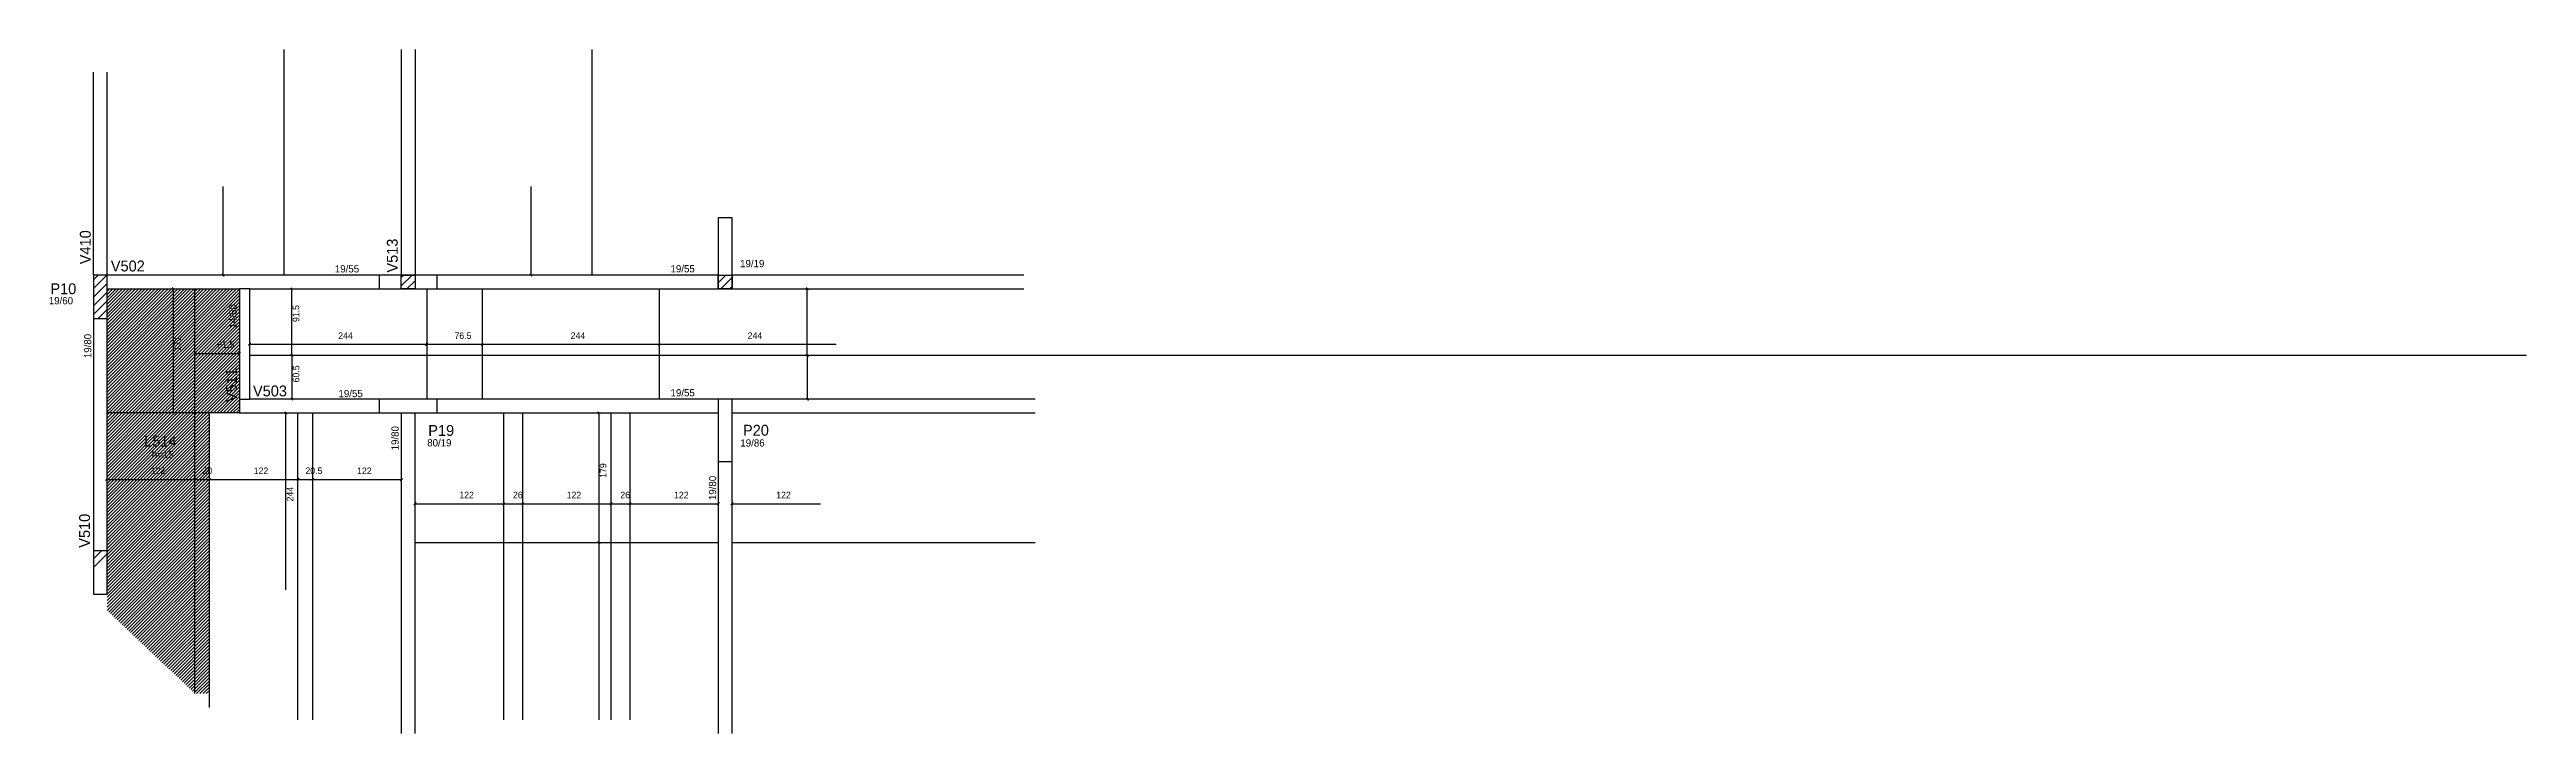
# Model space of a CAD drawing. Header units: metres. Extents: x 3548 to 6963, y 2555 to 3498.
import ezdxf

# ---------------------------------------------------------------- set-up
doc = ezdxf.new("R2010")
doc.units = ezdxf.units.M
for name, color, linetype in [('3', 7, 'Continuous'), ('4', 7, 'Continuous'), ('7', 7, 'Continuous'), ('COTA', 7, 'Continuous'), ('Painéis', 7, 'Continuous'), ('REAPROVEITAMENTO', 7, 'Continuous')]:
    doc.layers.add(name, color=color, linetype=linetype)

msp = doc.modelspace()

# ---------------------------------------------------------------- hatches: boundary and pattern name
at = {"layer": 'REAPROVEITAMENTO'}
h = msp.add_hatch(dxfattribs=at)
h.set_pattern_fill('ANSI31')
h.paths.add_polyline_path([(3809.7, 2996.9), (3627.2, 2996.9), (3627.2, 3167.9), (3809.7, 3167.9), (3809.7, 2996.9)])
h = msp.add_hatch(dxfattribs=at)
h.set_pattern_fill('ANSI31')
h.paths.add_polyline_path([(3627.2, 2996.9), (3627.2, 2724.4), (3748.2, 2609.9), (3768.2, 2609.9), (3768.2, 2996.9), (3627.2, 2996.9)])

# ---------------------------------------------------------------- linework, layer by layer
at = {"color": 0, "lineweight": 25}
for p, q in [((3825.2, 3092.8), (3822.2, 3089.8)), ((4069.2, 3092.8), (4066.2, 3089.8)), ((4066.2, 3089.8), (4069.2, 3092.8)), ((4145.7, 3092.8), (4142.7, 3089.8)), ((4142.7, 3089.8), (4145.7, 3092.8)), ((4389.7, 3092.8), (4386.7, 3089.8)), ((4386.7, 3089.8), (4389.7, 3092.8))]:
    msp.add_line(p, q, dxfattribs=at)
at = {"color": 4, "lineweight": 25}
for p, q in [((3823.7, 3091.6), (3823.7, 3094.3)), ((4067.7, 3091.3), (3823.7, 3091.3)), ((4067.7, 3091.6), (4067.7, 3094.3)), ((4144.2, 3091.3), (4067.7, 3091.3)), ((4067.7, 3088.9), (4067.7, 3088.3)), ((4388.2, 3091.3), (4144.2, 3091.3)), ((4632.2, 3091.3), (4388.2, 3091.3))]:
    msp.add_line(p, q, dxfattribs=at)
at = {"layer": '3', "color": 3, "lineweight": 25}
for p, q in [((4032.7, 3497.9), (4032.7, 3186.9)), ((4051.7, 3497.9), (4051.7, 3186.9)), ((3608.2, 3168.4), (3626.7, 3186.9)), ((3608.2, 3180.4), (3614.7, 3186.9)), ((4032.7, 3172.2), (4047.5, 3186.9)), ((4032.7, 3184.2), (4035.5, 3186.9)), ((4040.5, 3167.9), (4051.7, 3179.2)), ((4469.7, 3176.4), (4480.2, 3186.9)), ((4473.2, 3167.9), (4488.7, 3183.4)), ((3608.2, 3156.4), (3627.2, 3175.4)), ((3608.2, 3144.4), (3627.2, 3163.4)), ((3608.2, 3132.4), (3627.2, 3151.4)), ((4485.3, 3167.9), (4488.7, 3171.4)), ((3614.8, 3126.9), (3627.2, 3139.3)), ((3626.9, 3126.9), (3627.2, 3127.3)), ((3608.2, 2795.8), (3619.4, 2806.9)), ((3608.2, 2783.7), (3627.2, 2802.7))]:
    msp.add_line(p, q, dxfattribs=at)
for points in [[(3608.2, 3186.9), (3608.2, 3466.9)], [(3627.2, 3186.9), (3627.2, 3466.9)], [(3816.7, 3186.9), (3627.2, 3186.9)], [(4002.2, 3186.9), (3816.7, 3186.9)], [(4469.7, 3186.9), (4082.2, 3186.9)], [(4891.2, 3186.9), (4488.7, 3186.9)], [(3627.2, 3167.9), (3809.7, 3167.9)], [(3809.7, 3167.9), (3809.7, 2996.9)], [(3823.7, 3167.9), (3809.7, 3167.9)], [(3823.7, 3167.9), (4002.2, 3167.9)], [(3823.7, 3015.9), (3823.7, 3167.9)], [(4082.2, 3167.9), (4469.7, 3167.9)], [(4488.7, 3167.9), (4891.2, 3167.9)], [(3608.2, 3126.9), (3608.2, 2806.9)], [(3627.2, 2806.9), (3627.2, 3126.9)], [(3809.7, 3015.9), (3823.7, 3015.9)], [(4002.2, 3015.9), (3823.7, 3015.9)], [(4469.7, 3015.9), (4082.2, 3015.9)], [(4906.7, 3015.9), (4488.7, 3015.9)], [(3809.7, 2996.9), (4002.2, 2996.9)], [(4032.7, 2996.9), (4032.7, 2554.9)], [(4051.7, 2554.9), (4051.7, 2996.9)], [(4082.2, 2996.9), (4469.7, 2996.9)], [(4488.7, 2996.9), (4906.7, 2996.9)], [(4469.7, 2929.9), (4469.7, 2554.9)], [(4488.7, 2554.9), (4488.7, 2929.9)]]:
    msp.add_lwpolyline(points, dxfattribs=at)
at = {"layer": '7', "color": 7, "lineweight": 25}
for points in [[(4469.7, 3167.9), (4488.7, 3167.9), (4488.7, 3265.9), (4469.7, 3265.9), (4469.7, 3167.9)], [(3608.2, 3126.9), (3627.2, 3126.9), (3627.2, 3186.9), (3608.2, 3186.9), (3608.2, 3126.9)], [(4002.2, 3167.9), (4082.2, 3167.9), (4082.2, 3186.9), (4002.2, 3186.9), (4002.2, 3167.9)], [(4032.7, 3186.9), (4051.7, 3186.9), (4051.7, 3167.9), (4032.7, 3167.9), (4032.7, 3186.9)], [(4469.7, 3186.9), (4488.7, 3186.9), (4488.7, 3167.9), (4469.7, 3167.9), (4469.7, 3186.9)], [(4002.2, 2996.9), (4082.2, 2996.9), (4082.2, 3015.9), (4002.2, 3015.9), (4002.2, 2996.9)], [(4469.7, 2929.9), (4488.7, 2929.9), (4488.7, 3015.9), (4469.7, 3015.9), (4469.7, 2929.9)], [(3608.2, 2746.9), (3627.2, 2746.9), (3627.2, 2806.9), (3608.2, 2806.9), (3608.2, 2746.9)]]:
    msp.add_lwpolyline(points, dxfattribs=at)
at = {"layer": 'COTA', "color": 4, "lineweight": 25}
for p, q in [((3786.8, 3308.9), (3786.8, 3186.9)), ((4211.3, 3308.9), (4211.3, 3186.9)), ((3718.5, 2996.9), (3718.5, 3167.9)), ((3721.2, 3167.9), (3721.5, 3167.9)), ((3881.7, 3076.4), (3881.7, 3167.9)), ((4592.4, 3076.4), (4592.4, 3167.9)), ((3748.2, 3079), (3809.7, 3079)), ((3881.7, 3076.4), (3881.7, 3015.9)), ((4592.4, 3076.4), (4592.4, 3015.9)), ((3873.4, 2752.9), (3873.4, 2996.9)), ((4305, 2996.9), (4305, 2817.9)), ((3626.2, 2905.1), (3748.2, 2905.1)), ((3748.2, 2905.1), (3768.2, 2905.1)), ((3768.2, 2905.1), (3890.2, 2905.1)), ((3890.2, 2905.1), (3910.7, 2905.1)), ((3910.7, 2905.1), (4032.7, 2905.1)), ((4051.7, 2871.7), (4173.7, 2871.7)), ((4173.7, 2871.7), (4199.7, 2871.7)), ((4199.7, 2871.7), (4321.7, 2871.7)), ((4321.7, 2871.7), (4347.7, 2871.7)), ((4347.7, 2871.7), (4469.7, 2871.7)), ((4488.7, 2871.7), (4610.7, 2871.7)), ((4305, 2817.9), (4305, 2573.9))]:
    msp.add_line(p, q, dxfattribs=at)
at = {"layer": 'COTA', "color": 0, "lineweight": 25}
for p, q in [((3785.3, 3188.4), (3788.3, 3185.4)), ((4209.8, 3188.4), (4212.8, 3185.4)), ((3720, 3166.4), (3717, 3169.4)), ((3883.2, 3166.4), (3880.2, 3169.4)), ((4593.9, 3166.4), (4590.9, 3169.4)), ((3749.7, 3080.5), (3746.7, 3077.5)), ((3808.2, 3077.5), (3811.2, 3080.5)), ((3880.2, 3077.9), (3883.2, 3074.9)), ((3883.2, 3074.9), (3880.2, 3077.9)), ((4590.9, 3077.9), (4593.9, 3074.9)), ((4593.9, 3074.9), (4590.9, 3077.9)), ((3880.2, 3017.4), (3883.2, 3014.4)), ((4590.9, 3017.4), (4593.9, 3014.4)), ((3717, 2998.4), (3720, 2995.4)), ((3874.9, 2995.4), (3871.9, 2998.4)), ((4306.5, 2995.4), (4303.5, 2998.4)), ((3627.7, 2906.6), (3624.7, 2903.6)), ((3746.7, 2903.6), (3749.7, 2906.6)), ((3749.7, 2906.6), (3746.7, 2903.6)), ((3766.7, 2903.6), (3769.7, 2906.6)), ((3769.7, 2906.6), (3766.7, 2903.6)), ((3888.7, 2903.6), (3891.7, 2906.6)), ((3891.7, 2906.6), (3888.7, 2903.6)), ((3909.2, 2903.6), (3912.2, 2906.6)), ((3912.2, 2906.6), (3909.2, 2903.6)), ((4031.2, 2903.6), (4034.2, 2906.6)), ((4053.2, 2873.2), (4050.2, 2870.2)), ((4172.2, 2870.2), (4175.2, 2873.2)), ((4175.2, 2873.2), (4172.2, 2870.2)), ((4198.2, 2870.2), (4201.2, 2873.2)), ((4201.2, 2873.2), (4198.2, 2870.2)), ((4320.2, 2870.2), (4323.2, 2873.2)), ((4323.2, 2873.2), (4320.2, 2870.2)), ((4346.2, 2870.2), (4349.2, 2873.2)), ((4349.2, 2873.2), (4346.2, 2870.2)), ((4468.2, 2870.2), (4471.2, 2873.2)), ((4490.2, 2873.2), (4487.2, 2870.2)), ((4303.5, 2819.4), (4306.5, 2816.4)), ((4306.5, 2816.4), (4303.5, 2819.4))]:
    msp.add_line(p, q, dxfattribs=at)
at = {"layer": 'Painéis', "color": 200, "lineweight": 25}
for p, q in [((3871.2, 3186.9), (3871.2, 3497.9)), ((4295.7, 3186.9), (4295.7, 3497.9)), ((3748.2, 2609.9), (3748.2, 3167.9)), ((4067.7, 3167.9), (4067.7, 3015.9)), ((4144.2, 3167.9), (4144.2, 3015.9)), ((4388.2, 3167.9), (4388.2, 3015.9)), ((3823.7, 3076.4), (6962.7, 3076.4)), ((3809.7, 2996.9), (3627.2, 2996.9)), ((3768.2, 2590.9), (3768.2, 2996.9)), ((3890.2, 2573.9), (3890.2, 2996.9)), ((3910.7, 2573.9), (3910.7, 2996.9)), ((4173.7, 2996.9), (4173.7, 2573.9)), ((4199.7, 2996.9), (4199.7, 2573.9)), ((4321.7, 2996.9), (4321.7, 2573.9)), ((4347.7, 2996.9), (4347.7, 2573.9)), ((4469.6, 2817.9), (4051.6, 2817.9)), ((4906.6, 2817.9), (4488.6, 2817.9))]:
    msp.add_line(p, q, dxfattribs=at)

# ---------------------------------------------------------------- texts
at = {"color": 240, "lineweight": 25}
for s, p in [('244', (3945.7, 3098.9)), ('76.5', (4106, 3098.9)), ('244', (4266.2, 3098.9)), ('244', (4510.2, 3098.9))]:
    msp.add_text(s, height=9, dxfattribs=at).set_placement(p)
at = {"layer": '3', "color": 3, "lineweight": 25}
for s, p in [('19/55', (3941.1, 3190.6)), ('19/55', (4403.9, 3190.7)), ('19/19', (4499.8, 3197.8)), ('19/60', (3546.7, 3146.7)), ('19/55', (3946.1, 3018.6)), ('19/55', (4403.9, 3019.7)), ('h=15', (3688.7, 2934.6)), ('80/19', (4068.4, 2950.7)), ('19/86', (4500.2, 2950.5))]:
    msp.add_text(s, height=10, dxfattribs=at).set_placement(p)
for s, p in [('14/50', (3805.6, 3113.4)), ('19/80', (3605.4, 3072.4)), ('19/80', (4029.1, 2945.3)), ('19/80', (4466.8, 2876.7))]:
    msp.add_text(s, height=10, rotation=90, dxfattribs=at).set_placement(p)
at = {"layer": '4', "color": 4, "lineweight": 25}
for s, p in [('V410', (3604.5, 3201.9)), ('V513', (4027.8, 3190.4)), ('V511', (3806, 3011.9)), ('V510', (3603.5, 2811))]:
    msp.add_text(s, height=15, rotation=90, dxfattribs=at).set_placement(p)
for s, p in [('V502', (3632.2, 3192)), ('P10', (3548.9, 3160.6)), ('V503', (3828.2, 3019.7)), ('P19', (4069.9, 2965.2)), ('P20', (4503.8, 2965.5)), ('L514', (3678.1, 2950.6))]:
    msp.add_text(s, height=15, dxfattribs=at).set_placement(p)
at = {"layer": 'COTA', "color": 240, "lineweight": 25}
for s, p in [('91.5', (3892, 3122.2)), ('171', (3728.9, 3082.4)), ('60.5', (3892.1, 3039)), ('179', (4315.4, 2907.4)), ('244', (3883.8, 2874.9))]:
    msp.add_text(s, height=9, rotation=90, dxfattribs=at).set_placement(p)
for s, p in [('61.5', (3779, 3086.6)), ('122', (3687.2, 2912.6)), ('20', (3758.5, 2912.7)), ('122', (3829.2, 2912.6)), ('20.5', (3900.5, 2912.7)), ('122', (3971.7, 2912.6)), ('122', (4112.7, 2879.2)), ('26', (4186.7, 2879.3)), ('122', (4260.7, 2879.2)), ('26', (4334.7, 2879.3)), ('122', (4408.7, 2879.2)), ('122', (4549.7, 2879.2))]:
    msp.add_text(s, height=9, dxfattribs=at).set_placement(p)

doc.saveas('drawing.dxf')
